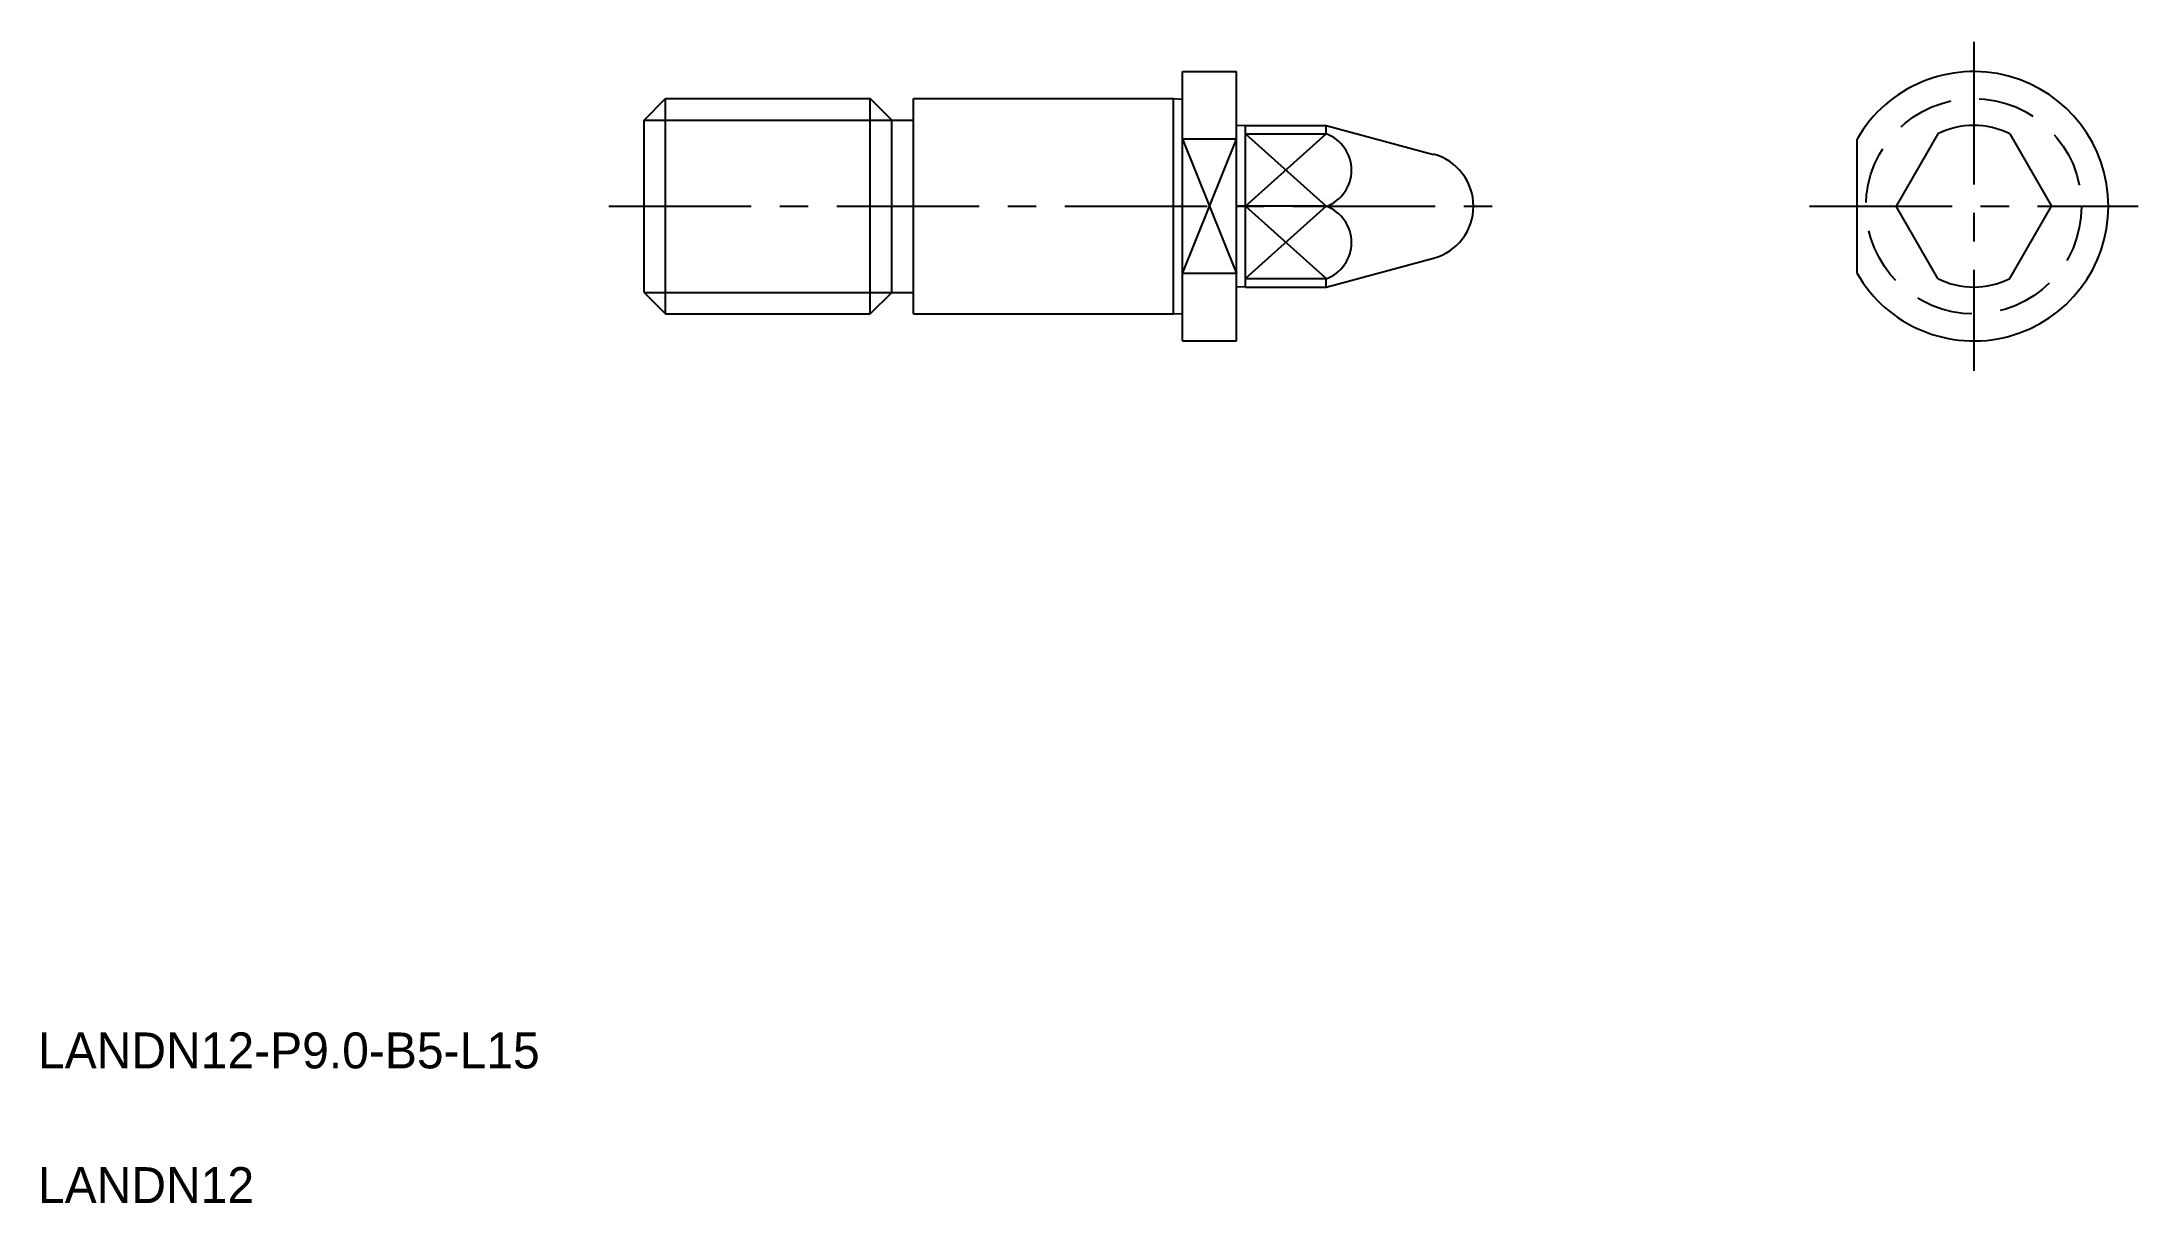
# Model space of a CAD drawing. Extents: x 5 to 122, y 5 to 70.
import ezdxf

# ---------------------------------------------------------------- set-up
doc = ezdxf.new("R2010")
doc.units = 0
doc.header["$LTSCALE"] = 0.25
doc.linetypes.add('CENTER', pattern=[50.8, 31.75, -6.35, 6.35, -6.35])
doc.linetypes.add('DASHED', pattern=[19.05, 12.7, -6.35])
doc.layers.get('0').update_dxf_attribs({"linetype": 'CONTINUOUS'})
doc.layers.add('CENTER', color=1, linetype='CENTER')

msp = doc.modelspace()

# ---------------------------------------------------------------- linework, layer by layer
at = {"linetype": 'CONTINUOUS'}
for p, q in [((68.76, 53.01), (68.76, 68.01)), ((68.76, 68.01), (71.76, 68.01)), ((71.76, 53.01), (71.76, 68.01)), ((38.76, 65.31), (39.96, 66.51)), ((39.96, 66.51), (51.36, 66.51)), ((52.56, 65.31), (51.36, 66.51)), ((53.76, 54.51), (53.76, 66.51)), ((53.76, 66.51), (68.26, 66.51)), ((68.26, 54.51), (68.26, 66.51)), ((38.76, 55.71), (38.76, 65.31)), ((52.56, 55.71), (52.56, 65.31)), ((72.26, 65.01), (76.76, 65.01)), ((72.26, 56.01), (72.26, 65.01)), ((72.26, 64.54), (76.76, 64.54)), ((76.76, 64.54), (76.76, 65.01)), ((76.76, 65.01), (82.74, 63.4)), ((106.33, 56.77), (106.33, 64.25)), ((110.83, 64.54), (108.5, 60.51)), ((114.83, 64.54), (117.16, 60.51)), ((76.76, 60.51), (71.76, 60.51)), ((110.83, 56.48), (108.5, 60.51)), ((114.83, 56.48), (117.16, 60.51)), ((76.76, 56.01), (82.74, 57.61)), ((72.26, 56.48), (76.76, 56.48)), ((76.76, 56.01), (76.76, 56.48)), ((38.76, 55.71), (39.96, 54.51)), ((52.56, 55.71), (51.36, 54.51)), ((72.26, 56.01), (76.76, 56.01)), ((39.96, 54.51), (51.36, 54.51)), ((53.76, 54.51), (68.26, 54.51)), ((68.76, 53.01), (71.76, 53.01))]:
    msp.add_line(p, q, dxfattribs=at)
at = {"color": 3, "linetype": 'CONTINUOUS'}
for p, q in [((39.96, 54.51), (39.96, 66.51)), ((51.36, 54.51), (51.36, 66.51)), ((38.76, 65.31), (52.56, 65.31)), ((38.76, 55.71), (52.56, 55.71))]:
    msp.add_line(p, q, dxfattribs=at)
for p, q in [((68.26, 66.51), (68.76, 66.48)), ((71.76, 64.25), (68.76, 64.25)), ((72.26, 65.01), (71.76, 64.98)), ((78.25, 64.61), (78.25, 64.61)), ((79.75, 64.21), (79.75, 64.21)), ((71.76, 56.77), (68.76, 56.77)), ((72.26, 56.01), (71.76, 56.03)), ((68.26, 54.51), (68.76, 54.53))]:
    msp.add_line(p, q)
at = {"color": 7, "linetype": 'CONTINUOUS'}
for p, q in [((52.56, 65.31), (53.76, 65.31)), ((52.56, 55.71), (53.76, 55.71))]:
    msp.add_line(p, q, dxfattribs=at)
at = {"color": 3}
for p, q in [((68.76, 64.25), (71.76, 56.77)), ((68.76, 56.77), (71.76, 64.25)), ((72.26, 64.54), (76.76, 60.51)), ((72.26, 60.51), (76.76, 64.54)), ((76.76, 60.51), (72.26, 56.48)), ((76.76, 56.48), (72.26, 60.51))]:
    msp.add_line(p, q, dxfattribs=at)
at = {"color": 3, "linetype": 'DASHED'}
msp.add_circle((112.83, 60.51), 6, dxfattribs=at)
at = {"linetype": 'CONTINUOUS'}
for centre, radius, start, end in [((112.83, 60.51), 7.5, 209.9264, 150.0736), ((76.02, 62.52), 2.15, 290.1948, 69.8052), ((112.83, 60.51), 4.5, 63.6122, 116.3878), ((81.96, 60.51), 3, 285, 75), ((76.02, 58.49), 2.15, 290.1948, 69.8052), ((112.83, 60.51), 4.5, 243.6122, 296.3878)]:
    msp.add_arc(centre, radius, start, end, dxfattribs=at)
at = {"layer": 'CENTER', "color": 1, "linetype": 'CENTER'}
for p, q in [((112.83, 69.66), (112.83, 51.35)), ((36.79, 60.51), (86.55, 60.51)), ((103.68, 60.51), (121.98, 60.51))]:
    msp.add_line(p, q, dxfattribs=at)

# ---------------------------------------------------------------- texts
for s, p in [('LANDN12-P9.0-B5-L15', (5, 12.5)), ('LANDN12', (5, 5))]:
    msp.add_text(s, height=2).set_placement(p)

doc.saveas('drawing.dxf')
